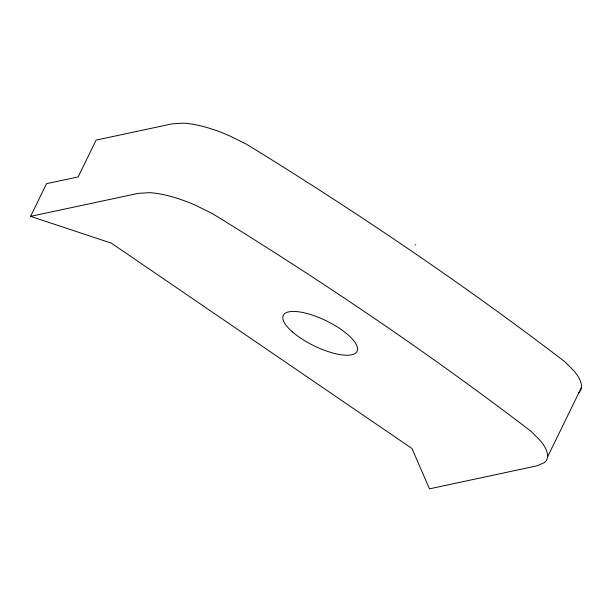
<?xml version="1.0" encoding="UTF-8"?>
<svg xmlns="http://www.w3.org/2000/svg" width="612" height="612" viewBox="0 0 612 612"><rect width="100%" height="100%" fill="white"/><g stroke="black" fill="none" stroke-linecap="round" stroke-linejoin="round"><path stroke-width="0.92" d="M30.6 216.357L138.335 193.346L149.42 192.673A70.495 23.883 26 0 1 195.687 205.341L212.188 213.496L222.026 219.501C325.24 283.379 425.898 351.464 522.602 424.858L530.91 431.185L540.465 440.824A70.495 23.883 26 0 1 544.512 462.527L537.191 465.786L429.479 488.843L411.983 448.512L111.353 243.155L30.6 216.357L46.535 183.684L78.16 176.922L96.13 140.087L172.232 123.838L183.317 123.157A70.495 23.883 26 0 1 229.584 135.833L246.078 143.988L255.923 149.986C359.137 213.871 459.796 281.956 556.499 355.35L564.807 361.677L574.362 371.316A70.495 23.883 26 0 1 578.409 393.011M547.503 457.049L581.4 387.534M415.242 244.907L415.762 244.792M292.49 331.949A41.042 13.908 26 0 0 355.786 352.948A41.042 13.908 26 0 0 312.258 315.081A41.042 13.908 26 0 0 292.49 331.949"/></g></svg>
